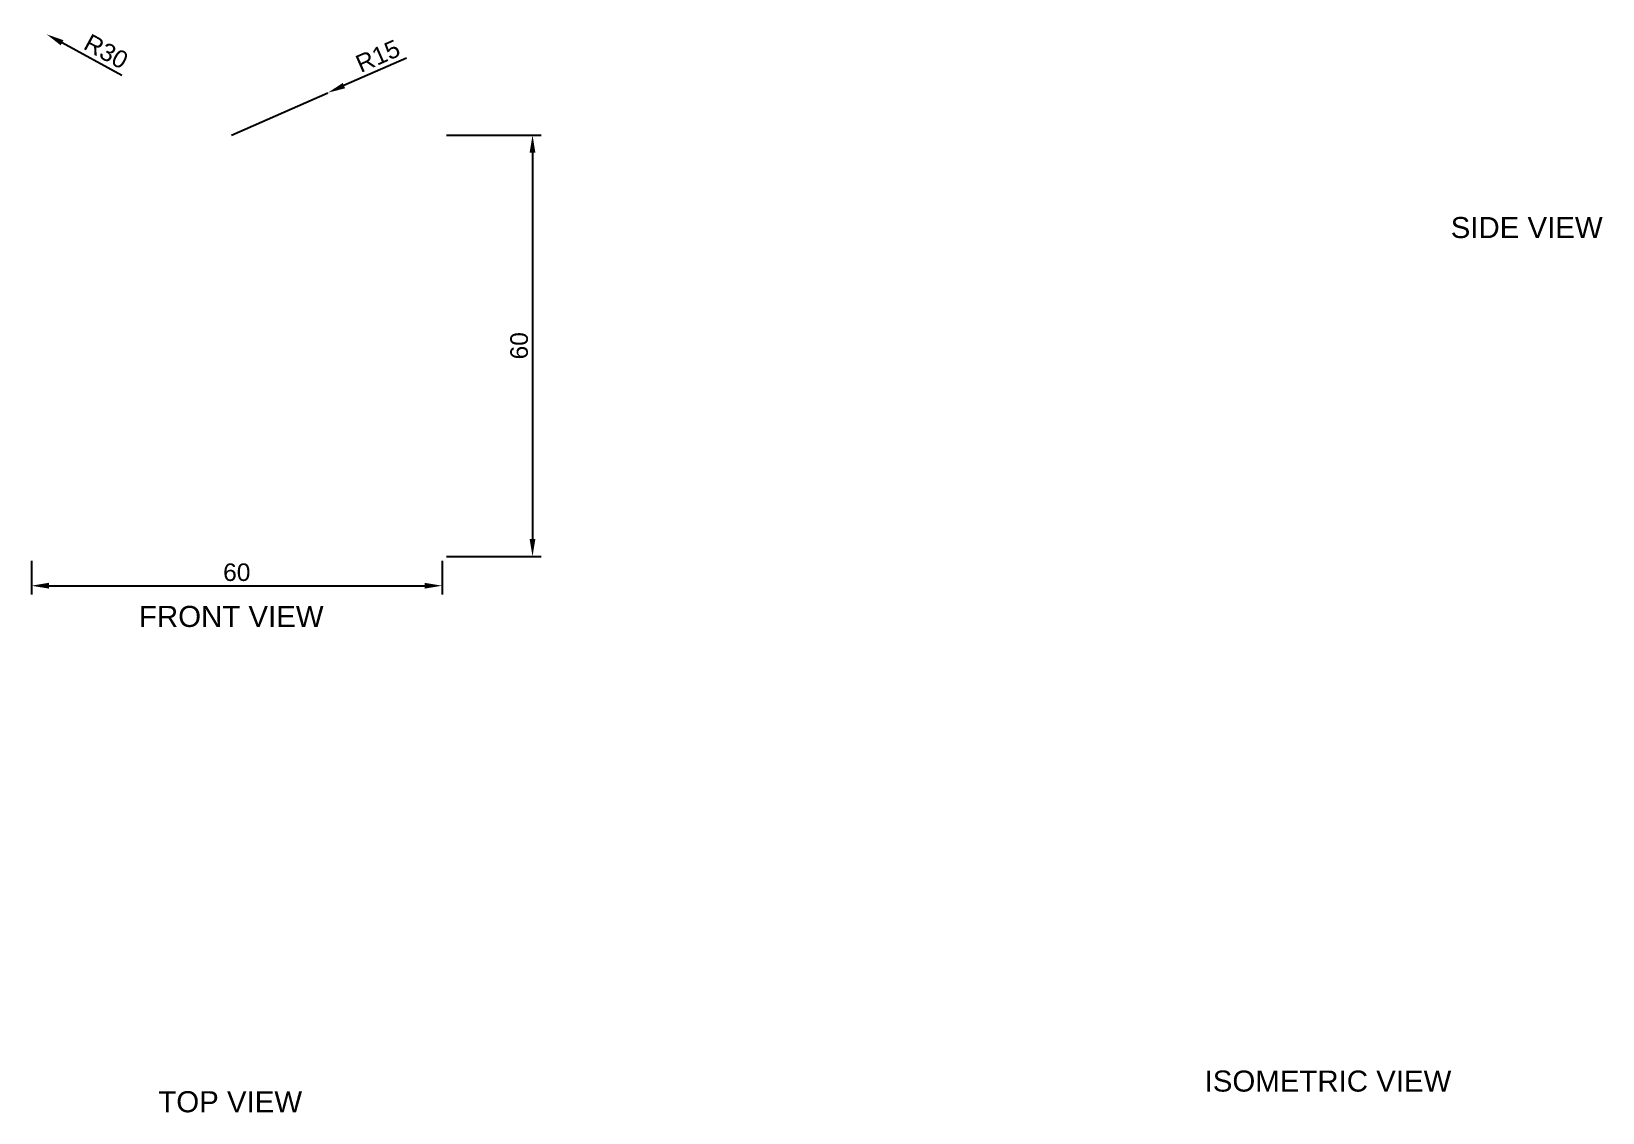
# Paper-space layout '7.5' of a CAD drawing. Header units: millimetres. Extents: x 4 to 228, y 31 to 185.
import ezdxf

# ---------------------------------------------------------------- set-up
doc = ezdxf.new("R2010")
doc.units = ezdxf.units.MM
doc.styles.get("Standard").update_dxf_attribs({"font": 'arial.ttf'})
doc.dimstyles.new('ISO-25', dxfattribs={"dimtxt": 2.5, "dimasz": 2.5, "dimexe": 1.25, "dimexo": 0.625, "dimtad": 1, "dimtxsty": 'Standard', "dimcen": 2.5, "dimadec": 0, "dimazin": 0, "dimtfac": 1, "dimtmove": 0, "dimatfit": 3, "dimfxl": 1, "dimarcsym": 0})

# ---------------------------------------------------------------- blocks, each defined once
blk = doc.blocks.new('*D12')
at = {"color": 0, "lineweight": -2, "transparency": 16777216}
for p, q in [((63.37, 170.22), (76.88, 170.22)), ((75.63, 167.72), (75.63, 112.72)), ((63.37, 110.22), (76.88, 110.22))]:
    blk.add_line(p, q, dxfattribs=at)
at = {"color": 0, "transparency": 16777216}
for points in [[(75.21, 167.72), (76.04, 167.72), (75.63, 170.22)], [(75.21, 112.72), (76.04, 112.72), (75.63, 110.22)]]:
    blk.add_solid(points, dxfattribs=at)
at = {"layer": 'Defpoints', "color": 0, "transparency": 16777216}
for p in [(62.74, 170.22), (62.74, 110.22), (75.63, 110.22)]:
    blk.add_point(p, dxfattribs=at)
at = {"color": 0, "transparency": 16777216, "insert": (73.73, 140.22), "char_height": 2.5, "attachment_point": 5, "rotation": 90}
blk.add_mtext('60', dxfattribs=at)
blk = doc.blocks.new('*D13')
at = {"color": 0, "lineweight": -2, "transparency": 16777216}
for p, q in [((4.23, 109.6), (4.23, 104.79)), ((62.74, 109.6), (62.74, 104.79)), ((6.73, 106.04), (60.24, 106.04))]:
    blk.add_line(p, q, dxfattribs=at)
at = {"color": 0, "transparency": 16777216}
for points in [[(6.73, 106.46), (6.73, 105.63), (4.23, 106.04)], [(60.24, 106.46), (60.24, 105.63), (62.74, 106.04)]]:
    blk.add_solid(points, dxfattribs=at)
at = {"layer": 'Defpoints', "color": 0, "transparency": 16777216}
for p in [(4.23, 110.22), (62.74, 110.22), (62.74, 106.04)]:
    blk.add_point(p, dxfattribs=at)
at = {"color": 0, "transparency": 16777216, "insert": (33.49, 107.95), "char_height": 2.5, "attachment_point": 5}
blk.add_mtext('60', dxfattribs=at)
blk = doc.blocks.new('*D14')
at = {"color": 0, "lineweight": -2, "transparency": 16777216}
for p, q in [((57.67, 181.21), (48.76, 177.28)), ((32.74, 170.22), (46.47, 176.27))]:
    blk.add_line(p, q, dxfattribs=at)
at = {"color": 0, "transparency": 16777216}
blk.add_solid([(48.59, 177.66), (48.93, 176.9), (46.47, 176.27)], dxfattribs=at)
at = {"layer": 'Defpoints', "color": 0, "transparency": 16777216}
for p in [(46.47, 176.27), (32.74, 170.22)]:
    blk.add_point(p, dxfattribs=at)
at = {"color": 0, "transparency": 16777216, "insert": (53.59, 181.49), "char_height": 2.5, "attachment_point": 5, "rotation": 23.7721}
blk.add_mtext('R15', dxfattribs=at)
blk = doc.blocks.new('*D15')
at = {"color": 0, "lineweight": -2, "transparency": 16777216}
blk.add_line((17.13, 178.74), (8.6, 183.39), dxfattribs=at)
at = {"color": 0, "transparency": 16777216}
blk.add_solid([(8.8, 183.75), (8.4, 183.02), (6.4, 184.59)], dxfattribs=at)
at = {"layer": 'Defpoints', "color": 0, "transparency": 16777216}
for p in [(6.4, 184.59), (32.74, 170.22)]:
    blk.add_point(p, dxfattribs=at)
at = {"color": 0, "transparency": 16777216, "insert": (14.87, 182.14), "char_height": 2.5, "attachment_point": 5, "rotation": 331.3979}
blk.add_mtext('R30', dxfattribs=at)

psp = doc.layouts.new('7.5')

# ---------------------------------------------------------------- texts
for s, p in [('SIDE VIEW', (206.457, 155.566)), ('FRONT VIEW', (19.556, 100.172)), ('ISOMETRIC VIEW', (171.396, 33.98)), ('TOP VIEW', (22.311, 31.036))]:
    psp.add_text(s, height=3).set_placement(p)

# ---------------------------------------------------------------- dimensions: what is measured, and where the dimension line sits
for mpoint, picture, middle in [((6.404, 184.586), '*D15', (13.961, 180.465)), ((46.47, 176.271), '*D14', (54.36, 179.746))]:
    dim = psp.add_radius_dim(center=(32.743, 170.224), mpoint=mpoint, dimstyle='ISO-25', override={"dimlfac": -1})
    dim.commit()
    dim.dimension.update_dxf_attribs({"geometry": picture, "text_midpoint": middle, "dimtype": 164})
dim = psp.add_linear_dim(base=(75.627, 110.224), p1=(62.743, 170.224), p2=(62.743, 110.224), angle=90, dimstyle='ISO-25', override={"dimlfac": -1})
dim.commit()
dim.dimension.update_dxf_attribs({"geometry": '*D12', "text_midpoint": (73.725, 140.224)})
dim = psp.add_linear_dim(base=(62.743, 106.044), p1=(4.229, 110.224), p2=(62.743, 110.224), text='60', dimstyle='ISO-25', override={"dimlfac": -1})
dim.commit()
dim.dimension.update_dxf_attribs({"geometry": '*D13', "text_midpoint": (33.486, 107.945)})

doc.saveas('drawing.dxf')
